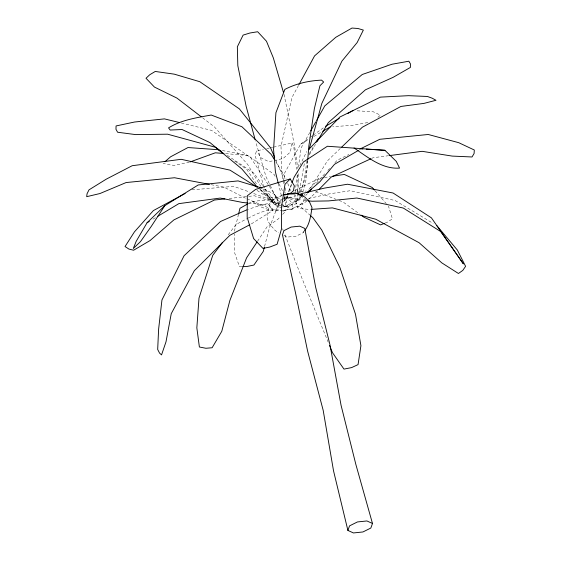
<?xml version="1.0" encoding="UTF-8"?>
<svg xmlns="http://www.w3.org/2000/svg" width="561" height="561" viewBox="0 0 561 561"><rect width="100%" height="100%" fill="white"/><g stroke="black" fill="none" stroke-linecap="round" stroke-linejoin="round"><path stroke-width="0.42" stroke-dasharray="2.81 2.1" d="M284.315 183.314L284.609 173.061L300.57 144.226L309.595 137.74M298.578 173.749L297.463 190.298L296.874 191.841M307.701 160.46L306.734 172.5L302.19 187.69L299.988 191.112M307.751 160.425L306.089 179.576L302.351 193.762M297.484 193.419L296.46 203.769L278.852 207.682C262.099 196.217 261.601 172.942 254.904 155.418L256.601 150.895L263.361 149.394M297.575 192.556L298.34 184.793L297.169 174.499M295.03 192.998L294.602 196.441L296.187 204.043L298.41 195.607M295.142 192.135L297.709 171.484M306.944 160.881L304.672 176.463L300.738 192.521M298.319 167.234L301.201 147.767L309.784 132.543M273.495 147.143L292.078 143.013L290.325 152.059L283.354 158.335L276.447 160.137L268.775 161.631L261.307 158.076L256.601 150.895M299.504 190.635L304.413 163.181L305.296 161.68M234.386 231.265L238.313 215.094M299.7 196.75L299.076 199.288L287.744 207.43L285.837 204.765L284.154 195.291M264.547 246.496L269.483 227.619L278.403 204.295L281.222 202.29M304.328 198.482L302.127 204.562L306.839 200.95M283.894 235.424L287.498 237.065L296.138 236.167L303.305 232.598L303.81 231.216M287.421 195.754L286.811 197.353L296.993 201.981L302.842 196.75M288.943 191.75L291.678 184.534M295.689 194.926L295.1 196.469L284.196 198.896M288.438 191.764L291.615 183.629M299.798 165.537L306.741 151.533M298.494 85.475L291.895 97.621L281.005 146.428L281.79 170.698L283.165 179.99M309.279 154.927L315.471 144.422M301.306 195.999L299.237 199.506L285.661 196.89L285.283 194.358M309.328 153.602L313.718 146.211M257.534 241.279L267.064 226.833L278.018 219.141L280.339 216.749M303.305 232.598L304.258 231.251M283.494 201.946L287.989 195.684M228.243 234.771L235.992 224.491L247.345 218.524M303.396 196.084L305.584 193.405M308.88 189.387L312.168 185.361L327.365 160.916L341.109 147.676M305.717 195.551L307.4 193.615M316.362 183.272L324.903 173.615M310.303 188.131L319.286 178.335L323.599 177.662M327.848 170.418L329.609 168.503M334.903 162.753L337.252 160.201L348.858 154.499M282.667 214.358L286.145 210.768L281.033 210.382M317.596 190.845L307.484 200.368M305.394 199.59L297.218 207.458L299.883 208.678L310.429 209.442M302.667 195.298L297.582 200.074L283.123 207.268L281.881 206.679M377.925 117.319L380.442 115.18L373.226 111.758L356.319 110.769M310.289 137.235L312.372 135.741M313.066 135.243L324.181 127.256M281.25 200.284L274.869 204.87L262.8 189.092M284.083 198.25L286.208 196.722M248.642 203.461L252.261 201.448L261.728 207.29L270.346 210.193L275.29 210.992L292.709 209.183L291.965 203.131L287.562 197.781L284.041 200.284L290.829 196.89L290.78 195.263M251.328 223.93L272.919 210.41L268.298 203.601L262.394 204.632L248.488 209.281M152.985 219.176L156.68 216.96M300.57 144.226L308.69 139.486M313.865 136.463L321.25 132.158M358.991 150.103L360.471 149.24M248.102 218.124C258.011 213.229 268.838 207.815 280.184 210.319M271.496 200.494L282.197 195.172M294.616 190.607L319.286 178.335M280.935 201.806L276.37 204.078L259.645 189.127M290.984 209.365L302.456 203.657M371.536 158.461L373.121 157.732L388.598 155.706M385.077 223.096L387.321 222.198L392.441 218.818L388.493 206.168M282.218 195.656L274.091 198.124L262.737 194.218L256.314 189.906M282.786 211.209L299.862 206.034L309.861 215.017M189.415 162.073L174.478 165.397L168.461 164.654L163.097 163.293M266.741 148.644L269.273 148.083M270.122 147.894L272.653 147.333M283.361 199.078L277.485 200.382L269.694 184.303M308.557 198.433L329.686 193.818L350.239 190.719L395.119 200.515L433.113 223.411M367.834 122.536L353.507 125.152L332.708 126.779M324.461 177.521L330.506 176.582M293.438 192.5L296.026 192.199M296.888 192.1L299.476 191.799M300.338 191.694L306.376 190.992M229.19 198.447L254.392 195.761L280.521 204.625M252.261 201.448L281.538 198.405M282.393 198.314L287.562 197.781M191.96 189.814L233.769 186.378L249.855 192.128M241.952 266.629L239.463 266.699L234.779 253.242L234.435 233.804M225.648 153.637L248.004 155.453L274.196 174.534L275.781 177.62M307.218 200.726L305.647 200.558L303.803 197.837M248.425 203.082L267.927 205.172L276.734 196.694L273.684 193.783L262.814 188.51M211.118 184.674L223.881 187.086L245.402 198.152M222.338 150.516L248.004 155.453M181.294 122.999L211.609 130.404L250.788 157.781L274.567 194.394L277.765 200.109L279.35 207.717L263.502 186.589M281.349 204.898L287.134 206.799L276.959 202.17L253.074 193.272M315.64 191.518L335.843 199.225M339.075 200.459L343.115 202.002L359.664 214.106M247.015 198.825L268.789 207.956L271.819 199.597L267.625 195.193L260.059 189.415M277.169 210.803L269.091 207.128L267.071 213.979L267.281 220.207L270.851 225.48L275.199 230.536L278.824 232.654M227.352 155.369L254 173.195L263.004 185.88M234.526 160.937L246.693 169.247L257.394 185.277M202.563 117.782L214.33 126.821L247.625 164.408L260.697 186.35M375.05 190.733L386.256 203.594M260.381 189.562L269.75 200.389L274.715 204.653L288.291 207.261L284.259 195.698M275.767 161.729L286.04 178.714M278.957 183.798L282.527 190.74M269.322 183.538L265.984 176.645L255.648 141.561M292.078 143.013L293.761 146.786L296.58 169.359M275.739 159.801L281.917 174.078L283.775 181.336M328.234 342.252L302.407 279.406L284.455 233.523M282.611 228.811L283.228 230.382M287.772 183.398L290.654 191.21M284.02 94.332L294.497 145.39L297.835 168.595M285.43 187.795L286.11 192.654M278.319 183.398L281.236 194.976M283.291 180.838L283.915 185.06M284.911 191.82L285.163 193.51"/><path stroke-width="0.84" d="M307.765 159.605L308.873 145.846L314.349 108.743L319.931 85.77L323.648 82.032L321.565 80.125C308.831 80.735 296.201 83.498 284.834 89.416L275.914 112.74L273.572 149.514L275.409 171.827L278.319 183.398M238.523 214.246L239.968 208.292L247.92 203.86M299.904 195.908L300.324 194.211M264.329 247.317L263.256 251.419L253.909 265.044L246.938 266.489L242.787 266.608M309.202 149.219L321.846 103.378L341.915 61.142L357.161 42.531L363.353 30.084L357.932 28.485L351.985 28.05L335.773 37.307L314.574 55.883L298.908 84.718M347.897 530.426L349.545 525.867L357.434 521.947L366.929 520.959L372.483 523.483L370.835 528.041L362.946 531.961L353.444 532.95L347.897 530.426L333.529 470.819L323.171 410.294L307.582 350.976L295.43 292.47L282.456 234.771L283.957 230.627L291.124 227.058L299.763 226.16L304.805 228.453L315.548 286.79L329.931 344.664L341.053 405.245L355.877 464.508L372.483 523.483M291.93 182.816L294.153 177.129L303.424 161.961L327.379 146.26L384.916 150.306L396.276 161.379L399.565 168.104C382.055 169.331 367.728 157.094 354.026 147.978M310.64 131.022L315.787 121.884M316.649 120.356L324.798 105.889L362.259 74.487L392.055 64.227L408.871 61.212L410.421 63.856L410.386 67.432L393.205 77.292L365.449 89.802L328.29 122.67L317.238 141.421M164.815 205.663L147.08 222.731L136.218 241.258L133.294 248.495L140.495 241.609L151.302 226.349L164.815 205.663L198.25 184.948L238.081 180.901L262.036 188.131M301.306 195.999L302.134 194.597M315.913 142.515L318.108 138.819M299.546 191.792L298.662 193.159L282.961 194.793M257.057 242.001L246.567 257.892L229.891 300.408L221.784 331.278L212.121 347.75L205.901 348.269L199.386 347.007L196.841 327.855L199.001 298.08L212.738 255.346L222.556 242.317M304.728 230.578C309.714 224.07 310.85 215.487 311.993 207.577L309.539 201.988L304.854 197.03L296.783 193.356M308.522 192.318L311.32 189.092M308.55 149.647L339.896 117.011L380.449 97.116L408.555 95.672L427.384 96.464L432.222 98.224L435.995 100.286L423.99 103.392L400.947 106.443L362.357 127.221L341.733 147.073M290.184 178.938L284.974 184.345L281.552 206.89L281.496 228.958L277.113 244.252L269.799 247.036L262.955 248.39L253.607 238.551L247.17 217.317L247.317 195.761L255.599 189.422L290.184 178.938L294.364 185.845L293.41 190.691L291.159 192.949L284.658 194.919M318.823 189.597L331.116 177.136L370.744 158.833M164.976 161.666L170.628 156.778L187.984 147.543L218.061 149.696L223.783 153.609M147.08 222.731L149.296 221.399M157.417 216.511L178.826 203.643L220.249 198.075L242.485 202.451L247.576 202.991M322.722 131.295L330.113 126.982M358.248 150.53L334.496 164.303L319.826 181.834L308.711 191.371L306.622 192.563M325.569 126.26L339.258 118.413M347.617 113.624L352.939 110.573M185.151 193.482L153.363 210.592L134.437 231.875L125.04 246.538L128.911 249.07L133.616 250.227L150.082 240.543L173.868 219.919L214.421 200.025L224.849 198.91M249.799 224.737L229.891 235.29L194.288 270.739L171.245 313.69L165.993 341.845L161.54 354.903L159.576 353.135L157.683 349.461L158.616 329.209L161.947 299.974L184.099 255.711L220.536 221.497L246.854 209.828M360.464 148.798L379.804 139.289L428.225 134.479L458.702 142.676L474.311 150.011L474.087 153.518L472.018 156.975L452.201 156.091L422.131 151.316L389.46 155.593M384.327 223.39L380.589 224.891L363.801 217.135L361.046 215.115M190.249 161.891L215.326 152.802L223.93 153.497M332.231 176.308L344.314 174.422L372.245 187.514L374.489 190.088M308.957 190.691L310.682 190.488M311.278 209.379L332.407 207.893L375.702 219.211L419.102 242.731L441.823 262.885L458.456 273.495L462.811 270.381L465.595 266.321L457.376 250.087L436.837 225.662M361.214 148.812L362.904 148.917M366.291 149.135L372.216 149.506M373.914 149.612L384.916 150.306M287.8 193.391L293.768 193.84M298.024 194.162L302.288 194.485M308.01 200.803L311.937 201.217L328.585 200.915L356.88 198.019L403.275 208.04L440.708 231.546L463.407 263.894L431.402 217.829L393.086 193.012L347.518 184.225L324.398 188.117L301.033 193.748L302.414 195.789M209.414 184.352L174.513 177.746L126.092 182.556L99.942 193.538L86.689 196.68L87.046 193.769L89.017 189.842L106.225 179.183L132.186 165.719L181.196 159.303L230.017 170.151L257.303 187.311M179.611 122.586L164.45 118.883L134.577 122.018L116.064 125.945L115.973 129.282L117.593 132.228L135.622 134.605L167.641 134.198L215.108 147.185L221.588 151.519M201.182 116.716L176.96 98.105L154.45 87.074L146.021 78.267L149.731 74.746L155.243 71.457L174.282 74.157L199.786 81.703L239.337 108.848L270.591 147.908L274.708 157.424M310.485 215.578L312.989 217.822L321.811 230.094L340.064 267.99L355.485 314.202L360.919 345.66L358.058 364.615L351.586 367.609L343.977 369.103L332.449 352.666L329.531 345.457M257.071 186.827L241.847 168.959L210.003 142.613L182.073 129.521L170.144 130.047L168.559 127.88C181.399 119.9 196.595 117.719 211.202 115.033L241.903 126.751L271.145 154.387L274.378 159.527M283.529 92.67L273.291 57.783L266.475 41.233L257.667 31.746L249.954 33.001L243.109 35.112L237.352 46.773L237.815 65.665L246.139 106.288L255.192 139.885"/></g></svg>
